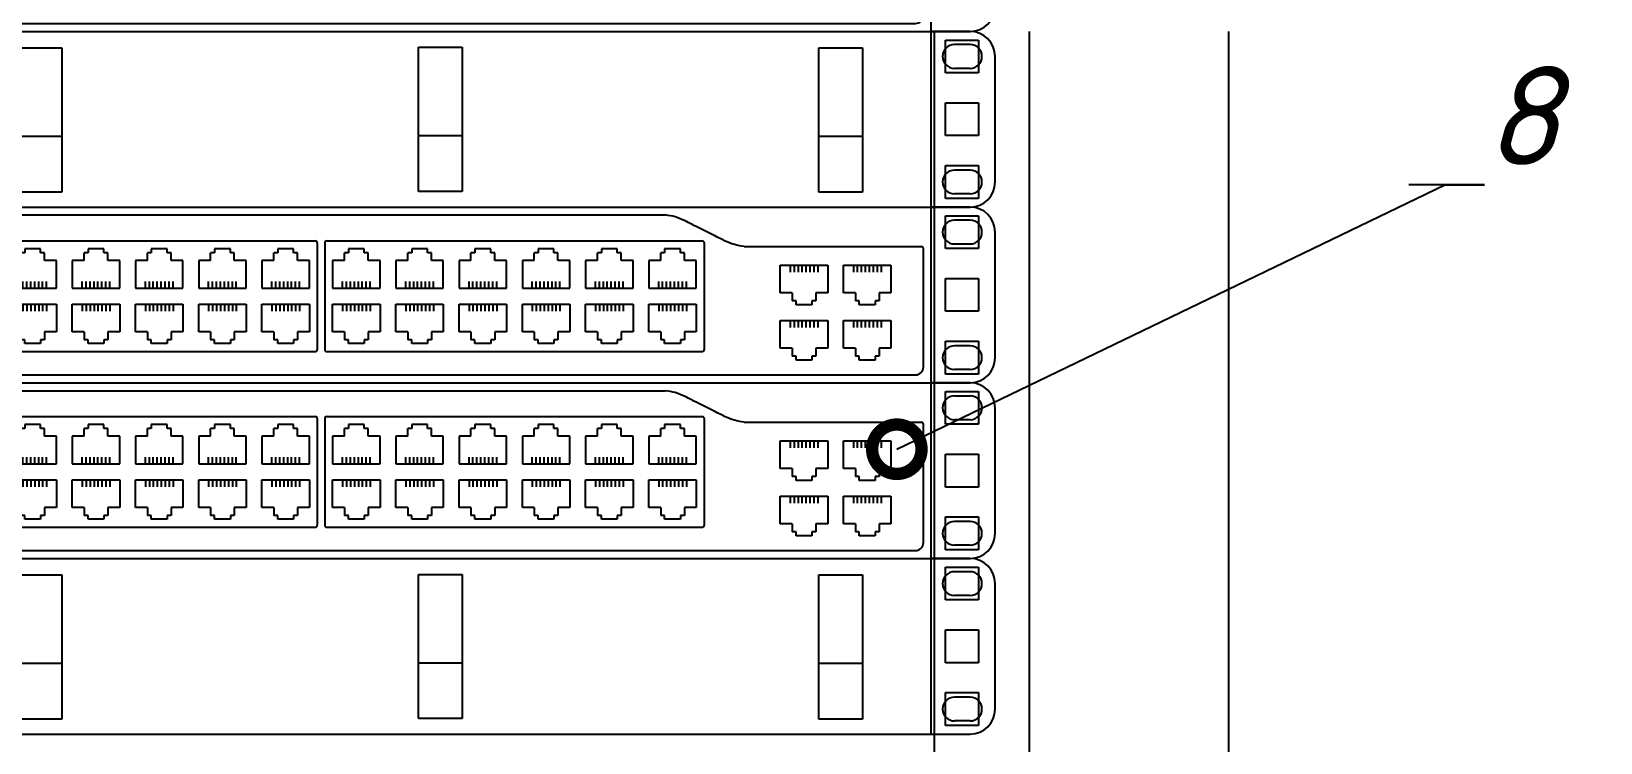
# Model space of a CAD drawing. Extents: x -260425 to 1294666, y -169889 to -2349.
# Drawn here: x 1035998 to 1039968, y -53770 to -51970 of the extents above; entities that cross this region are included whole.
import ezdxf
from ezdxf import colors
from ezdxf.entities.mleader import LeaderData, LeaderLine
from ezdxf.enums import TextEntityAlignment as Align
from ezdxf.math import Vec2, Vec3

# ---------------------------------------------------------------- set-up
doc = ezdxf.new("R2010")
doc.units = 0
doc.header["$LTSCALE"] = 100
doc.styles.add('1ISOCPEUR', font='isocpeui.ttf', dxfattribs={"height": 250})

# ---------------------------------------------------------------- blocks, each defined once
blk = doc.blocks.new('*U218')
at = {"color": 0, "linetype": 'ByBlock', "lineweight": -2}
for p, q in [((525.5, 1189), (525.5, 1144.55)), ((549.5, 1189), (549.5, 1144.55)), ((600, 1144.55), (600, 1189)), ((528.35, 1178.5), (528.35, 1186.8)), ((528.35, 1186.8), (536.65, 1186.8)), ((536.65, 1186.8), (536.65, 1178.5)), ((536.65, 1178.5), (528.35, 1178.5)), ((528.35, 1162.625), (528.35, 1170.925)), ((528.35, 1170.925), (536.65, 1170.925)), ((536.65, 1170.925), (536.65, 1162.625)), ((536.65, 1162.625), (528.35, 1162.625)), ((528.35, 1146.75), (528.35, 1155.05)), ((528.35, 1155.05), (536.65, 1155.05)), ((536.65, 1155.05), (536.65, 1146.75)), ((525.5, 1144.55), (525.5, 1100.1)), ((536.65, 1146.75), (528.35, 1146.75)), ((549.5, 1144.55), (549.5, 1100.1)), ((600, 1100.1), (600, 1144.55)), ((528.35, 1134.05), (528.35, 1142.35)), ((528.35, 1142.35), (536.65, 1142.35)), ((536.65, 1142.35), (536.65, 1134.05)), ((536.65, 1134.05), (528.35, 1134.05)), ((528.35, 1118.175), (528.35, 1126.475)), ((528.35, 1126.475), (536.65, 1126.475)), ((536.65, 1126.475), (536.65, 1118.175)), ((536.65, 1118.175), (528.35, 1118.175)), ((528.35, 1102.3), (528.35, 1110.6)), ((528.35, 1110.6), (536.65, 1110.6)), ((536.65, 1110.6), (536.65, 1102.3)), ((525.5, 1100.1), (525.5, 1055.65)), ((536.65, 1102.3), (528.35, 1102.3)), ((549.5, 1100.1), (549.5, 1055.65)), ((600, 1055.65), (600, 1100.1)), ((528.35, 1089.6), (528.35, 1097.9)), ((528.35, 1097.9), (536.65, 1097.9)), ((536.65, 1097.9), (536.65, 1089.6)), ((536.65, 1089.6), (528.35, 1089.6)), ((528.35, 1073.725), (528.35, 1082.025)), ((528.35, 1082.025), (536.65, 1082.025)), ((536.65, 1082.025), (536.65, 1073.725)), ((536.65, 1073.725), (528.35, 1073.725)), ((528.35, 1057.85), (528.35, 1066.15)), ((528.35, 1066.15), (536.65, 1066.15)), ((536.65, 1066.15), (536.65, 1057.85)), ((536.65, 1057.85), (528.35, 1057.85)), ((525.5, 1055.65), (525.5, 1011.2)), ((528.35, 1045.15), (528.35, 1053.45)), ((528.35, 1053.45), (536.65, 1053.45)), ((536.65, 1053.45), (536.65, 1045.15)), ((549.5, 1055.65), (549.5, 1011.2)), ((600, 1011.2), (600, 1055.65)), ((536.65, 1045.15), (528.35, 1045.15)), ((528.35, 1029.275), (528.35, 1037.575)), ((528.35, 1037.575), (536.65, 1037.575)), ((536.65, 1037.575), (536.65, 1029.275)), ((536.65, 1029.275), (528.35, 1029.275)), ((528.35, 1013.4), (528.35, 1021.7)), ((528.35, 1021.7), (536.65, 1021.7)), ((536.65, 1021.7), (536.65, 1013.4)), ((536.65, 1013.4), (528.35, 1013.4)), ((525.5, 1011.2), (525.5, 966.75)), ((549.5, 1011.2), (549.5, 966.75)), ((600, 966.75), (600, 1011.2))]:
    blk.add_line(p, q, dxfattribs=at)
blk = doc.blocks.new("19'' коннектор 8P8C")
at = {"color": 0, "linetype": 'ByBlock', "lineweight": -2}
for p, q in [((-6, 6.5), (-6, 10)), ((-6, 3), (-6, 10)), ((-6, 10), (6, 10)), ((-3.5, 10), (-3.5, 8.25)), ((-2.5, 10), (-2.5, 8.25)), ((-1.5, 10), (-1.5, 8.25)), ((-0.5, 10), (-0.5, 8.25)), ((0.5, 10), (0.5, 8.25)), ((1.5, 10), (1.5, 8.25)), ((2.5, 10), (2.5, 8.25)), ((3.5, 10), (3.5, 8.25)), ((6, 10), (6, 3)), ((-3, 3), (-6, 3)), ((-3, 3), (-3, 1)), ((-2, 1), (-3, 1)), ((-2, 0), (-2, 1)), ((2, 0), (-2, 0)), ((2, 1), (2, 0)), ((3, 1), (2, 1)), ((3, 3), (3, 1)), ((6, 3), (3, 3))]:
    blk.add_line(p, q, dxfattribs=at)
blk = doc.blocks.new('*U222')
at = {"color": 0, "linetype": 'ByBlock', "lineweight": -2}
for p, q in [((174.5, 22.22), (625.5, 22.22)), ((178.5, 20.22), (558.19, 20.22)), ((635.31, 22.22), (625.5, 22.22)), ((625.5, -22.23), (625.5, 22.22)), ((635.31, 18.87), (631.35, 18.87)), ((374.65, 13.67), (469.65, 13.67)), ((470.15, 13.17), (470.15, -13.83)), ((472.03, 13.17), (472.03, -13.83)), ((472.53, 13.67), (567.53, 13.67)), ((568.03, 13.17), (568.03, -13.83)), ((578.19, 12.22), (623, 12.22)), ((635.31, 12.87), (631.35, 12.87)), ((641.66, -15.88), (641.66, 15.88)), ((623.5, -18.23), (623.5, 11.72)), ((374.65, -14.33), (469.65, -14.33)), ((472.53, -14.33), (567.53, -14.33)), ((635.31, -12.88), (631.35, -12.88)), ((635.31, -18.88), (631.35, -18.88)), ((174.5, -22.23), (625.5, -22.23)), ((178.5, -20.23), (621.5, -20.23)), ((625.5, -22.23), (635.31, -22.23))]:
    blk.add_line(p, q, dxfattribs=at)
for centre, radius, start, end in [((635.31, 15.88), 6.35, 0, 90), ((631.35, 15.88), 3, 90, 270), ((635.31, 15.88), 3, 270, 90), ((469.65, 13.17), 0.5, 0, 90), ((472.53, 13.17), 0.5, 90, 180), ((567.53, 13.17), 0.5, 0, 90), ((623, 11.72), 0.5, 0, 90), ((469.65, -13.83), 0.5, 270, 0), ((472.53, -13.83), 0.5, 180, 270), ((567.53, -13.83), 0.5, 270, 0), ((631.35, -15.88), 3, 90, 270), ((635.31, -15.88), 3, 270, 90), ((635.31, -15.88), 6.35, 270, 0), ((621.5, -18.23), 2, 270, 0)]:
    blk.add_arc(centre, radius, start, end, dxfattribs=at)
blk.add_spline([(578.19, 12.22), (575.69, 12.72), (573.19, 13.72), (570.19, 15.22), (566.19, 17.22), (563.19, 18.72), (560.73, 19.72), (558.19, 20.22)], degree=3, dxfattribs=at)
at = {"color": 0, "linetype": 'ByBlock', "lineweight": -2, "xscale": -1, "rotation": 180}
for p in [(398.15, 11.67), (414.15, 11.67), (430.15, 11.67), (446.15, 11.67), (462.15, 11.67), (480.03, 11.67), (496.03, 11.67), (512.03, 11.67), (528.03, 11.67), (544.03, 11.67), (560.03, 11.67)]:
    blk.add_blockref("19'' коннектор 8P8C", p, dxfattribs=at)
at = {"color": 0, "linetype": 'ByBlock', "lineweight": -2}
for p in [(593.28, -2.48), (609.28, -2.48), (398.15, -12.33), (414.15, -12.33), (430.15, -12.33), (446.15, -12.33), (462.15, -12.33), (480.03, -12.33), (496.03, -12.33), (512.03, -12.33), (528.03, -12.33), (544.03, -12.33), (560.03, -12.33), (593.28, -16.48), (609.28, -16.48)]:
    blk.add_blockref("19'' коннектор 8P8C", p, dxfattribs=at)
at = {"color": 0, "lineweight": -2, "style": '1ISOCPEUR', "oblique": 15, "flags": 8}
blk.add_attdef('НАИМЕНОВАНИЕ', text='', height=25, dxfattribs=at).set_placement((750, 13.46), align=Align.MIDDLE_LEFT)
blk = doc.blocks.new('*U214')
at = {"color": 0, "linetype": 'ByBlock', "lineweight": -2}
for p, q in [((174.5, 22.22), (625.5, 22.22)), ((635.31, 22.22), (625.5, 22.22)), ((625.5, -22.23), (625.5, 22.22)), ((394.48, 18.06), (405.52, 18.06)), ((405.52, 18.06), (405.52, -18.44)), ((495.78, 18.19), (506.81, 18.19)), ((495.78, -18.31), (495.78, 18.19)), ((506.81, 18.19), (506.81, -18.31)), ((597.07, 18.07), (608.1, 18.07)), ((597.07, -18.44), (597.07, 18.07)), ((608.1, 18.07), (608.1, -18.44)), ((635.31, 18.87), (631.35, 18.87)), ((635.31, 12.87), (631.35, 12.87)), ((641.66, -15.88), (641.66, 15.87)), ((394.48, -4.28), (405.52, -4.28)), ((495.78, -4.15), (506.81, -4.15)), ((597.07, -4.27), (608.1, -4.27)), ((635.31, -12.88), (631.35, -12.88)), ((405.52, -18.44), (394.48, -18.44)), ((506.81, -18.31), (495.78, -18.31)), ((608.1, -18.44), (597.07, -18.44)), ((635.31, -18.88), (631.35, -18.88)), ((174.5, -22.23), (625.5, -22.23)), ((625.5, -22.23), (635.31, -22.23))]:
    blk.add_line(p, q, dxfattribs=at)
for centre, radius, start, end in [((635.31, 15.87), 6.35, 0, 90), ((631.35, 15.87), 3, 90, 270), ((635.31, 15.87), 3, 270, 90), ((631.35, -15.88), 3, 90, 270), ((635.31, -15.88), 3, 270, 90), ((635.31, -15.88), 6.35, 270, 0)]:
    blk.add_arc(centre, radius, start, end, dxfattribs=at)
at = {"color": 0, "lineweight": -2, "style": '1ISOCPEUR', "oblique": 15, "flags": 8}
blk.add_attdef('НАИМЕНОВАНИЕ', text='', height=25, dxfattribs=at).set_placement((750, 10.43), align=Align.MIDDLE_LEFT)
blk = doc.blocks.new('*U219')
at = {"color": 0, "linetype": 'ByBlock', "lineweight": -2}
for p, q in [((174.5, 22.22), (625.5, 22.22)), ((178.5, 20.22), (558.19, 20.22)), ((635.31, 22.22), (625.5, 22.22)), ((625.5, -22.23), (625.5, 22.22)), ((635.31, 18.87), (631.35, 18.87)), ((374.65, 13.67), (469.65, 13.67)), ((470.15, 13.17), (470.15, -13.83)), ((472.03, 13.17), (472.03, -13.83)), ((472.53, 13.67), (567.53, 13.67)), ((568.03, 13.17), (568.03, -13.83)), ((578.19, 12.22), (623, 12.22)), ((635.31, 12.87), (631.35, 12.87)), ((641.66, -15.88), (641.66, 15.88)), ((623.5, -18.23), (623.5, 11.72)), ((374.65, -14.33), (469.65, -14.33)), ((472.53, -14.33), (567.53, -14.33)), ((635.31, -12.88), (631.35, -12.88)), ((635.31, -18.88), (631.35, -18.88)), ((174.5, -22.23), (625.5, -22.23)), ((178.5, -20.23), (621.5, -20.23)), ((625.5, -22.23), (635.31, -22.23))]:
    blk.add_line(p, q, dxfattribs=at)
for centre, radius, start, end in [((635.31, 15.88), 6.35, 0, 90), ((631.35, 15.88), 3, 90, 270), ((635.31, 15.88), 3, 270, 90), ((469.65, 13.17), 0.5, 0, 90), ((472.53, 13.17), 0.5, 90, 180), ((567.53, 13.17), 0.5, 0, 90), ((623, 11.72), 0.5, 0, 90), ((469.65, -13.83), 0.5, 270, 0), ((472.53, -13.83), 0.5, 180, 270), ((567.53, -13.83), 0.5, 270, 0), ((631.35, -15.88), 3, 90, 270), ((635.31, -15.88), 3, 270, 90), ((635.31, -15.88), 6.35, 270, 0), ((621.5, -18.23), 2, 270, 0)]:
    blk.add_arc(centre, radius, start, end, dxfattribs=at)
blk.add_spline([(578.19, 12.22), (575.69, 12.72), (573.19, 13.72), (570.19, 15.22), (566.19, 17.22), (563.19, 18.72), (560.73, 19.72), (558.19, 20.22)], degree=3, dxfattribs=at)
at = {"color": 0, "linetype": 'ByBlock', "lineweight": -2, "xscale": -1, "rotation": 180}
for p in [(398.15, 11.67), (414.15, 11.67), (430.15, 11.67), (446.15, 11.67), (462.15, 11.67), (480.03, 11.67), (496.03, 11.67), (512.03, 11.67), (528.03, 11.67), (544.03, 11.67), (560.03, 11.67)]:
    blk.add_blockref("19'' коннектор 8P8C", p, dxfattribs=at)
at = {"color": 0, "linetype": 'ByBlock', "lineweight": -2}
for p in [(593.28, -2.48), (609.28, -2.48), (398.15, -12.33), (414.15, -12.33), (430.15, -12.33), (446.15, -12.33), (462.15, -12.33), (480.03, -12.33), (496.03, -12.33), (512.03, -12.33), (528.03, -12.33), (544.03, -12.33), (560.03, -12.33), (593.28, -16.48), (609.28, -16.48)]:
    blk.add_blockref("19'' коннектор 8P8C", p, dxfattribs=at)
at = {"color": 0, "lineweight": -2, "style": '1ISOCPEUR', "oblique": 15, "flags": 8}
blk.add_attdef('НАИМЕНОВАНИЕ', text='', height=25, dxfattribs=at).set_placement((750, 13.46), align=Align.MIDDLE_LEFT)
blk = doc.blocks.new('_DotSmall')
at = {"color": 0, "linetype": 'ByBlock', "const_width": 0.5}
blk.add_lwpolyline([(-0.0625, 0, 1), (0.0625, 0, 1)], format="xyb", close=True, dxfattribs=at)

msp = doc.modelspace()

# ---------------------------------------------------------------- block references
at = {"xscale": 10, "yscale": 10, "zscale": 10}
for name, p in [('*U218', (1033027.3, -63860.5)), ('*U222', (1032019.7, -51748.2)), ('*U214', (1032019.7, -52192.7)), ('*U222', (1032019.7, -52637.2)), ('*U219', (1032019.7, -53081.7)), ('*U214', (1032019.7, -53526.2))]:
    msp.add_blockref(name, p, dxfattribs=at)

# ---------------------------------------------------------------- leaders
at = {"color": 0, "lineweight": 25}
ml = msp.add_multileader_mtext('Standard', dxfattribs=at)
ml.set_content('8', style='1ISOCPEUR')
ml.set_leader_properties()
ml.set_arrow_properties(name='DOTSMALL')
ml.build(insert=Vec2(0, 0))
ml.multileader.update_dxf_attribs({"text_left_attachment_type": 6, "text_right_attachment_type": 6, "dogleg_length": 100, "arrow_head_size": 250})
ctx = ml.context
ctx.base_point, ctx.char_height, ctx.arrow_head_size, ctx.landing_gap_size, ctx.plane_origin = Vec3(1039674.1, -52358.7), 250, 250, 0, Vec3(1033042.9, -53302.8)
ctx.left_attachment, ctx.right_attachment = 6, 6
notes = []
notes.append((ctx, [(1, (1, 1, 0), (1039574.1, -52358.7), (1, 0), 100, [(0, [(1038187.5, -53027.6)], 0, [])])]))
ctx.mtext.insert, ctx.mtext.width, ctx.mtext.flow_direction = Vec3(1039674.1, -52058.7), 294.058, 5
for ctx, leaders in notes:
    for number, flags, end, landing, length, lines in leaders:
        leader = LeaderData()
        leader.index, (leader.has_last_leader_line, leader.has_dogleg_vector, leader.attachment_direction) = number, flags
        leader.last_leader_point, leader.dogleg_vector, leader.dogleg_length = Vec3(end), Vec3(landing), length
        for number, points, colour, breaks in lines:
            line = LeaderLine()
            line.index, line.vertices, line.color, line.breaks = number, Vec3.list(points), colors.encode_raw_color(colour), breaks
            leader.lines.append(line)
        ctx.leaders.append(leader)

doc.saveas('drawing.dxf')
